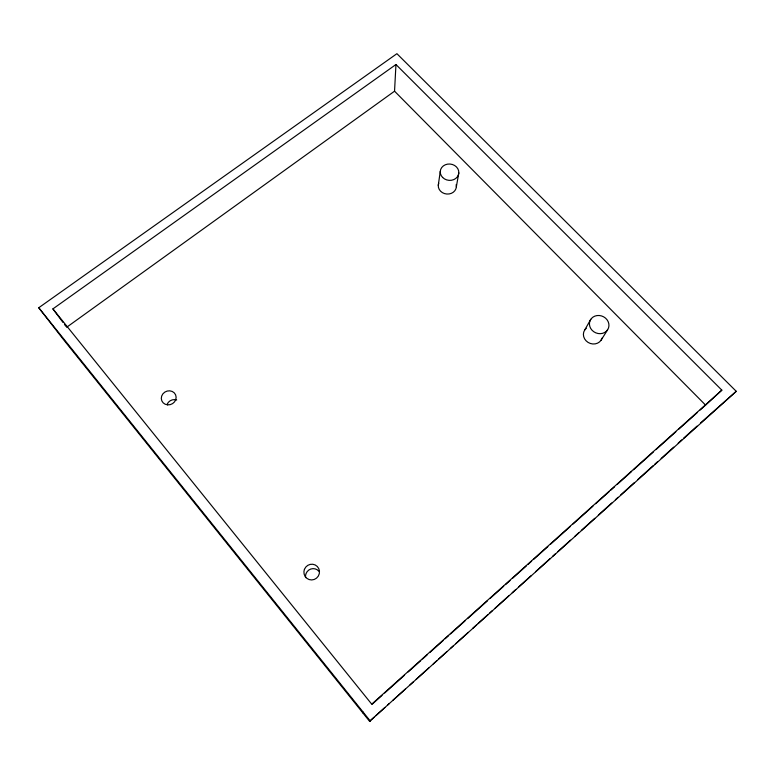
<?xml version="1.0" encoding="UTF-8"?>
<svg xmlns="http://www.w3.org/2000/svg" width="775" height="775" viewBox="0 0 775 775"><rect width="100%" height="100%" fill="white"/><g stroke="black" fill="none" stroke-linecap="round" stroke-linejoin="round"><path stroke-width="1.16" d="M395.957 64.519L721.845 390.145L705.599 405.122L394.543 91.188L395.957 64.519L52.903 308.896L63.008 322.458M438.272 185.293L440.268 171.42M456.349 186.736L458.81 172.912M362.855 712.913L363.029 711.983M584.718 329.985L590.783 319.339M601.09 340.186L607.619 329.782A9.93 8.932 24.1 0 0 599.24 315.502A9.93 8.932 24.1 0 0 590.705 328.455A9.93 8.932 24.1 0 0 607.619 329.782M369.588 721.312L736.25 391.317L396.916 53.688L38.75 307.752L63.666 339.828L369.588 721.312L374.073 717.262M375.865 715.645L384.836 707.565M387.529 705.134L389.321 703.516M392.915 700.28L405.47 688.965M409.956 684.916L413.54 681.68M416.233 679.258L428.798 667.934M433.283 663.894L436.868 660.658M438.66 659.041L446.739 651.765M450.323 648.53L453.017 646.098M455.71 643.676L468.265 632.352M472.75 628.312L476.334 625.076M478.136 623.458L487.998 614.565M489.8 612.947L492.483 610.516M495.177 608.094L508.632 595.965M512.227 592.73L515.811 589.494M518.504 587.072L531.059 575.748M535.544 571.708L549.901 558.765M552.594 556.343L555.278 553.912M557.971 551.49L570.536 540.165M575.021 536.126L578.605 532.89M581.298 530.458L594.754 518.33M598.339 515.094L611.795 502.965M615.389 499.73L618.072 497.308M620.765 494.876L634.221 482.748M637.815 479.512L653.063 465.765M654.856 464.147L657.549 461.726M661.133 458.49L673.698 447.165M678.183 443.126L681.768 439.89M683.56 438.272L697.016 426.143M700.61 422.908L736.25 391.317M721.845 390.145L371.738 704.175L52.903 308.896M372.097 704.291L382.017 695.398M384.72 692.976L404.55 675.19M408.154 671.954L420.777 660.629M422.578 659.012L427.083 654.972M429.786 652.55L443.31 640.421M445.112 638.803L448.715 635.568M450.517 633.95L464.942 621.007M467.645 618.586L487.475 600.799M490.178 598.368L503.692 586.239M505.503 584.631L510.008 580.582M512.711 578.16L526.225 566.031M528.037 564.413L531.64 561.178M533.442 559.56L547.857 546.627M550.57 544.195L570.4 526.409M573.103 523.987L592.933 506.191M595.636 503.769L609.15 491.641M610.952 490.023L614.565 486.787M617.268 484.365L631.683 471.423M633.485 469.805L653.315 452.019M656.018 449.597L675.848 431.811M678.551 429.379L697.481 412.397M700.183 409.975L705.599 405.122M66.611 327.302L394.543 91.188M38.75 307.752L370.402 721.176M64.451 324.396L65.894 326.333M602.059 338.113A9.658 8.738 24.5 0 1 588.051 342.395A9.658 8.738 24.5 0 1 586.249 328.28M456.175 184.644A9.067 8.002 7.6 0 1 446.787 194.031A9.067 8.002 7.6 0 1 438.728 183.249M318.942 571.32A7.702 7.527 -59.1 0 0 305.999 573.694L305.544 575.651A7.702 7.527 -59.1 0 0 305.592 577.646M167.197 404.124A7.324 6.762 -25.4 0 1 176.681 400.016M304.42 569.402L303.945 571.408A7.924 7.74 -57.3 0 0 314.243 579.458A7.924 7.74 -57.3 0 0 317.304 566.486A7.924 7.74 -57.3 0 0 304.42 569.402M442.622 177.456A9.3 8.167 7.5 0 0 458.364 174.995A9.3 8.167 7.5 0 0 447.621 164.126A9.3 8.167 7.5 0 0 442.622 177.456M167.632 404.86A7.518 6.927 -24.9 0 0 175.615 394.853A7.518 6.927 -24.9 0 0 162.895 393.836A7.518 6.927 -24.9 0 0 167.632 404.86"/></g></svg>
